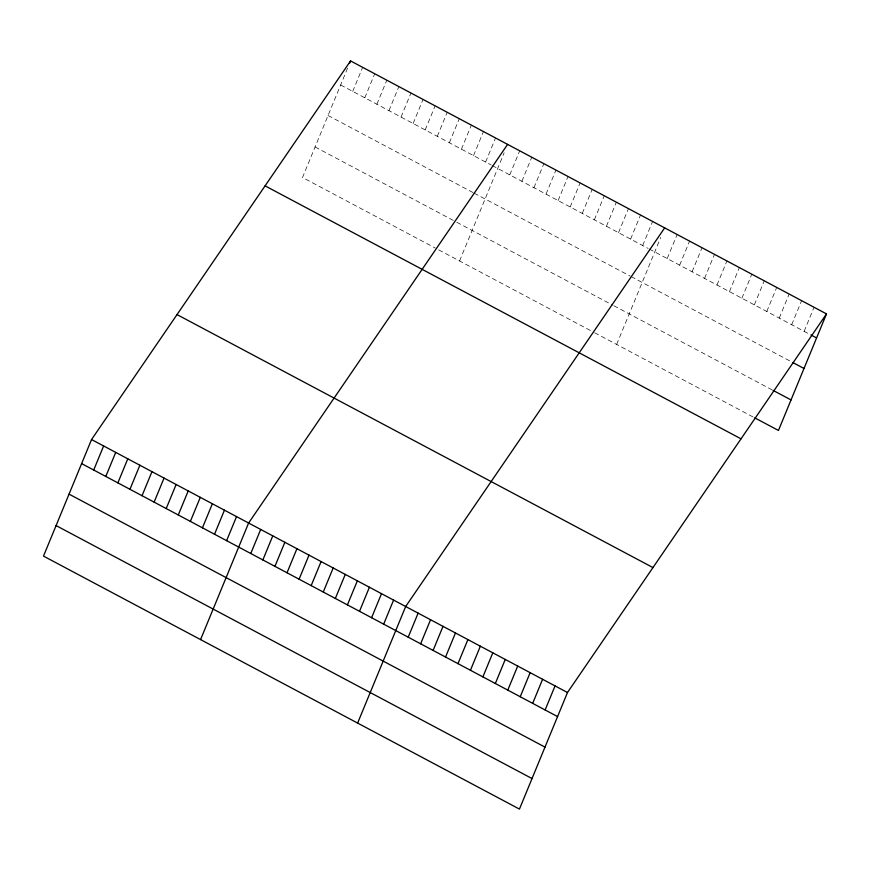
<?xml version="1.0" encoding="UTF-8"?>
<svg xmlns="http://www.w3.org/2000/svg" width="870" height="870" viewBox="0 0 870 870"><rect width="100%" height="100%" fill="white"/><g stroke="black" fill="none" stroke-linecap="round" stroke-linejoin="round"><path stroke-width="0.65" stroke-dasharray="4.35 3.26" d="M347.576 68.132L302.51 177.48L435.402 248.113M352.72 91.394L362.638 67.327M364.802 97.81L374.72 73.754M376.884 104.237L386.802 80.17M388.966 110.653L398.873 86.598M401.048 117.08L410.955 93.014M413.119 123.507L423.037 99.441M425.202 129.924L435.12 105.868M437.284 136.351L447.202 112.284M449.366 142.767L459.284 118.711M461.448 149.194L471.366 125.128M473.53 155.61L483.448 131.555M485.612 162.037L495.53 137.971M459.567 260.957L504.143 152.815M509.776 174.881L519.694 150.814M521.859 181.297L531.777 157.242M533.941 187.724L543.859 163.658M546.023 194.141L555.941 170.085M558.105 200.568L568.023 176.501M570.187 206.984L580.105 182.928M582.269 213.411L592.187 189.345M594.351 219.827L604.269 195.772M606.433 226.254L616.351 202.188M618.516 232.671L628.434 208.615M630.598 239.098L640.516 215.031M642.68 245.514L652.598 221.458M616.634 344.444L660.711 237.499M667.203 258.553L677.121 234.498M679.655 265.176L689.573 241.11M692.107 271.788L702.025 247.722M704.548 278.4L714.466 254.344M717 285.023L726.918 260.957M729.451 291.635L739.369 267.579M741.893 298.258L751.811 274.191M754.344 304.87L764.262 280.803M766.796 311.482L776.703 287.426M779.237 318.105L789.155 294.038M791.689 324.717L801.607 300.661M804.13 331.339L814.048 307.273M340.638 84.966L491.104 164.952M492.202 165.539L648.172 248.439M649.27 249.016L809.796 334.341M328.055 115.503L473.03 192.564M474.128 193.14L630.097 276.04M631.196 276.627L791.548 361.866M315.092 146.954L455.673 221.676M456.772 222.263L612.741 305.163M613.839 305.74L771.799 389.706M438.697 249.875L592.47 331.601M594.667 332.764L753.561 417.23"/><path stroke-width="1.3" d="M91.546 439.546L43.5 556.104L519.444 809.089L567.49 692.52L826.5 313.896L350.556 60.911L91.546 439.546L567.49 692.52M93.71 470.028L103.628 445.962M105.792 476.445L115.71 452.389M117.874 482.872L127.792 458.805M129.956 489.288L139.874 465.232M142.038 495.715L151.956 471.649M154.12 502.131L164.038 478.076M349.555 63.314L350.556 60.911M166.203 508.558L176.121 484.492M178.285 514.975L188.203 490.919M190.367 521.402L200.285 497.335M202.449 527.818L212.367 503.763M214.531 534.245L224.449 510.179M226.613 540.661L236.531 516.606M200.568 639.591L248.613 523.022L507.612 144.398M250.777 553.505L260.695 529.449M262.86 559.932L272.778 535.866M274.942 566.348L284.849 542.293M287.024 572.775L296.931 548.709M299.095 579.192L309.013 555.136M311.177 585.619L321.095 561.552M323.259 592.035L333.177 567.979M335.341 598.462L345.26 574.396M347.424 604.878L357.342 580.823M359.506 611.305L369.424 587.239M371.588 617.722L381.506 593.666M383.67 624.149L393.588 600.082M357.624 723.079L405.67 606.51L664.68 227.875M408.204 637.188L418.122 613.122M420.645 643.8L430.563 619.744M433.097 650.423L443.015 626.356M445.549 657.035L455.467 632.979M457.99 663.647L467.908 639.591M470.442 670.27L480.36 646.203M482.893 676.882L492.811 652.826M495.334 683.505L505.252 659.438M507.786 690.117L517.704 666.061M520.238 696.729L530.145 672.673M532.679 703.351L542.597 679.285M545.131 709.963L555.049 685.908M826.5 313.896L778.454 430.454L754.692 417.828M810.927 334.939L816.582 337.951M792.679 362.464L804 368.478M772.93 390.304L791.037 399.928M265.078 185.854L741.033 438.839M177.012 314.592L652.968 567.577M81.628 463.601L557.572 716.586M69.045 494.127L544.99 747.112M56.082 525.578L532.027 778.563"/></g></svg>
